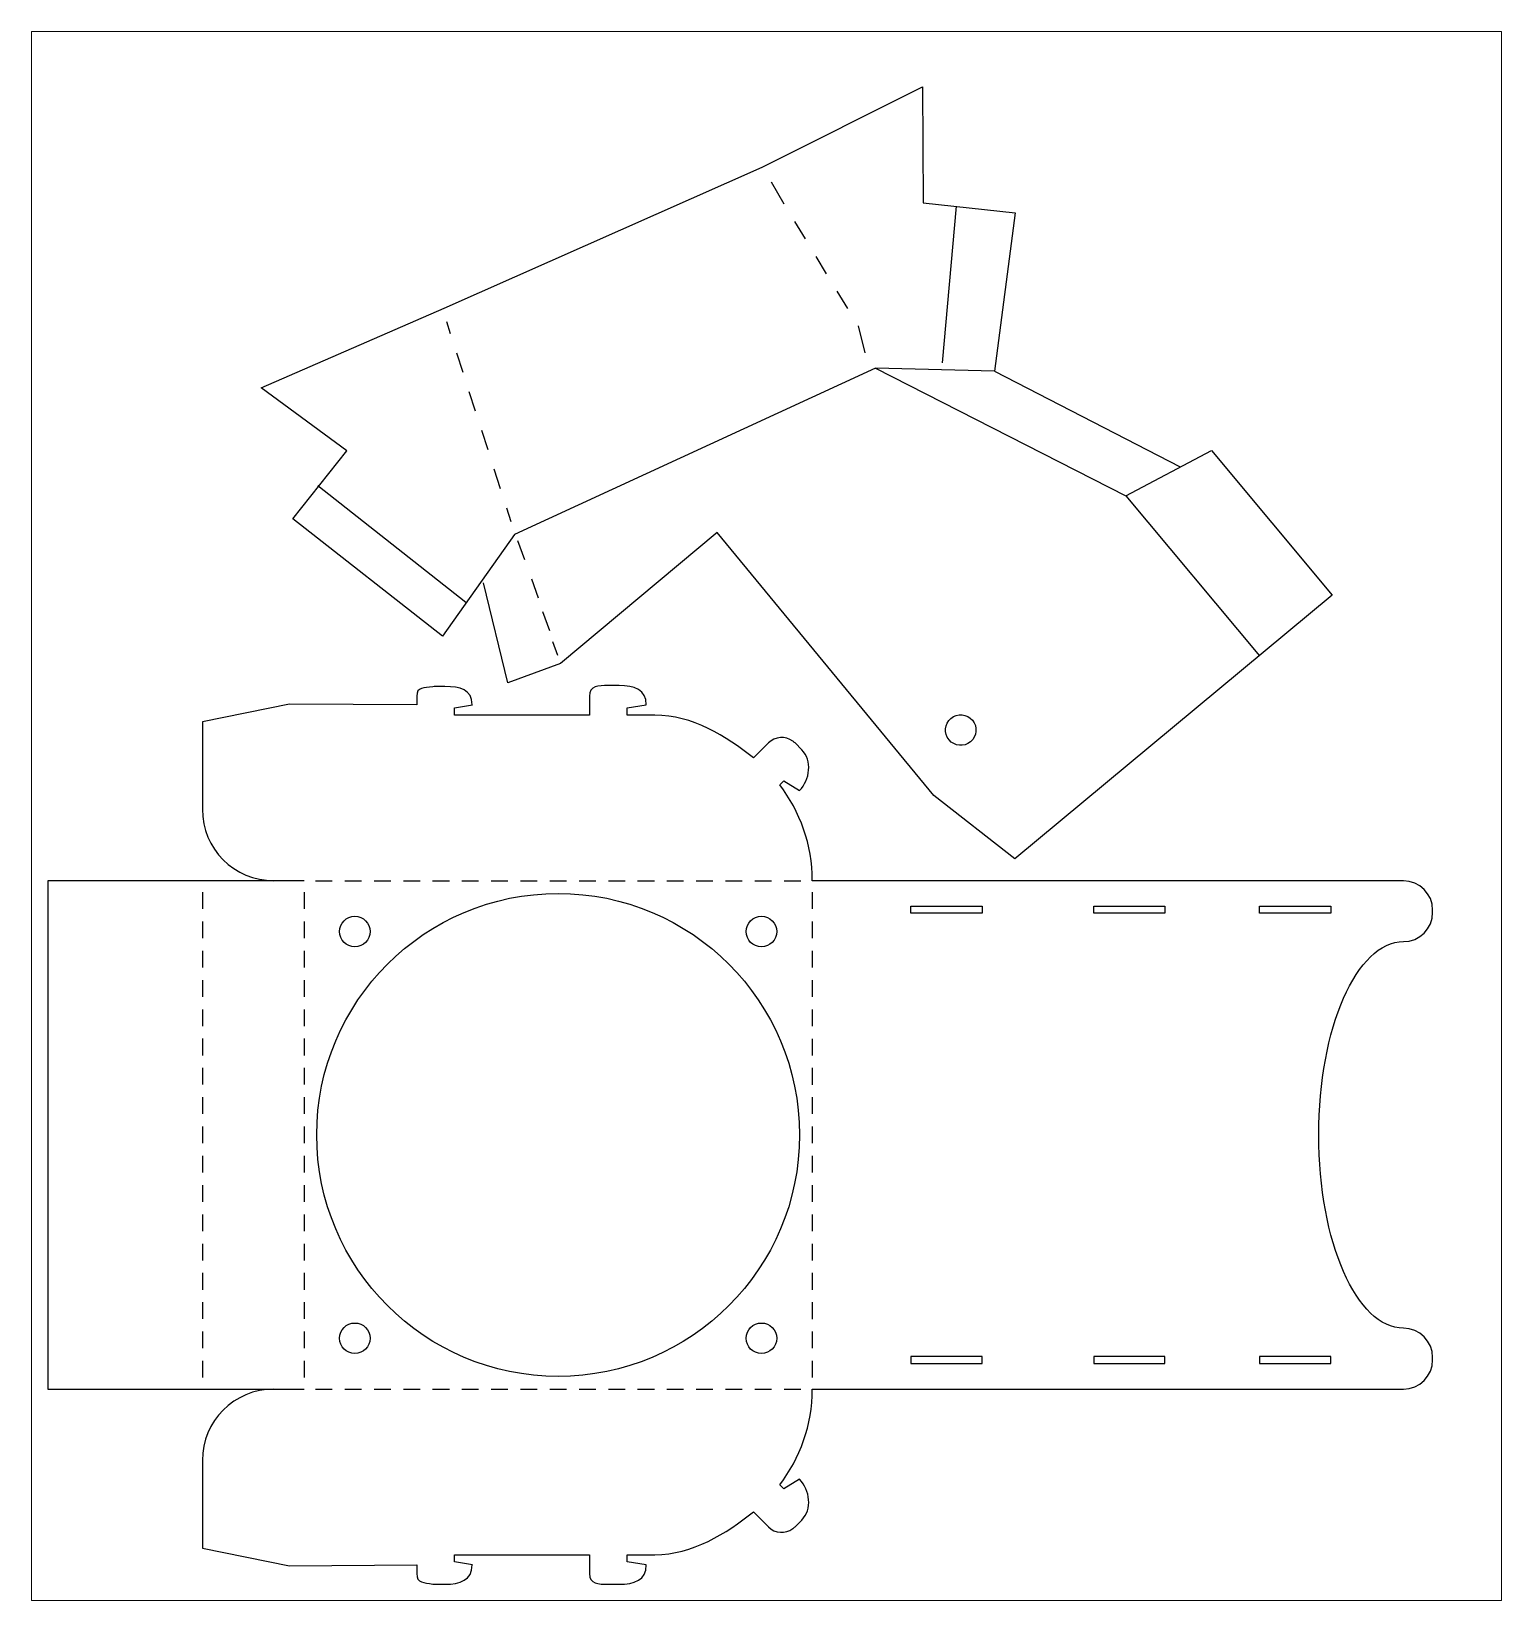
# Model space of a CAD drawing. Header units: millimetres. Extents: x 0 to 116, y 0 to 123.
import ezdxf

# ---------------------------------------------------------------- set-up
doc = ezdxf.new("R2010")
doc.units = ezdxf.units.MM
doc.layers.add('laser cut size', color=3, linetype='CONTINUOUS', lineweight=0, true_color=0x00ff00)
doc.layers.add('Layer_1', color=7, linetype='CONTINUOUS', true_color=0xffffff)

msp = doc.modelspace()

# ---------------------------------------------------------------- linework, layer by layer
at = {"layer": 'laser cut size'}
for p, q in [((115.710883, 123.468037), (0, 123.468037)), ((0, 123.468037), (0, 0)), ((115.710883, 0), (115.710883, 123.468037)), ((0, 0), (115.710883, 0))]:
    msp.add_line(p, q, dxfattribs=at)
at = {"layer": 'Layer_1', "color": 1, "true_color": 0xff0000}
for points in [[(38.035459, 83.886015), (32.355313, 75.873133), (20.57722, 85.119721), (24.831099, 90.453693), (18.082122, 95.428791), (32.492473, 101.67894), (57.512066, 112.790368), (70.127879, 119.108223), (70.192084, 109.986801), (77.413925, 109.192994), (75.792248, 96.734717), (66.431755, 96.968002)], [(59.251063, 109.866743), (58.243924, 111.59273)], [(60.917726, 107.134324), (60.084549, 108.499913)], [(62.584305, 104.402893), (61.751551, 105.768877)], [(64.250008, 101.670756), (63.417481, 103.036881)], [(32.992966, 99.67107), (32.692766, 100.602319)], [(65.622794, 98.169987), (65.084229, 100.305252)], [(33.976454, 96.625046), (33.484145, 98.148312)], [(75.791825, 96.734774), (90.417455, 89.200682)], [(34.959434, 93.580066), (34.467803, 95.102485)], [(35.941934, 90.53438), (35.450359, 92.057138)], [(92.865507, 90.498707), (102.383847, 79.111012), (77.392307, 58.366832), (71.033332, 63.334282), (53.977261, 84.033589), (41.638307, 73.720144), (37.496922, 72.201027), (35.570897, 80.079599)], [(86.128157, 86.925661), (92.865733, 90.498876)], [(36.925055, 87.488779), (36.43365, 89.011368)], [(37.769154, 84.873962), (37.416207, 85.966416)], [(38.826894, 81.878596), (38.278508, 83.38222)], [(39.923328, 78.872563), (39.375309, 80.375791)], [(40.810917, 76.297765), (40.262333, 77.801586)], [(41.439143, 74.365445), (41.044766, 75.44455)], [(41.638307, 73.720144), (41.638307, 73.720144)], [(32.552727, 71.920752), (31.809072, 71.923574)], [(46.255463, 71.998081), (45.501365, 72.002032)], [(30.327405, 71.162703), (30.327405, 70.474927), (20.327425, 70.536452), (13.456725, 69.148201), (13.456725, 62.261696)], [(43.926565, 71.161292), (43.926565, 69.673134), (33.290739, 69.673134), (33.290739, 70.240683), (34.704672, 70.481136), (34.69423, 70.483959)], [(49.067243, 69.673134), (46.889899, 69.673134), (46.889899, 70.240683), (48.396965, 70.481136)], [(58.003527, 67.479985), (56.824967, 66.301143)], [(60.629323, 66.944327), (60.099027, 67.479985)], [(73.913438, 67.573429), (73.913438, 67.573429)], [(58.897043, 64.182501), (59.21793, 64.50367), (60.458296, 63.74421)], [(21.456879, 56.64491), (1.282223, 56.64491), (1.282223, 16.644707), (21.456879, 16.644707)], [(13.456443, 55.739823), (13.456443, 54.422974)], [(21.456879, 55.739823), (21.456879, 54.422974)], [(22.361401, 56.642087), (23.67825, 56.642087)], [(24.666027, 56.642087), (25.982876, 56.642087)], [(26.970654, 56.642087), (28.287503, 56.642087)], [(29.275281, 56.642087), (30.59213, 56.642087)], [(31.579907, 56.642087), (32.896756, 56.642087)], [(33.884534, 56.642087), (35.201383, 56.642087)], [(36.189161, 56.642087), (37.50601, 56.642087)], [(38.493787, 56.642087), (39.810636, 56.642087)], [(40.798414, 56.642087), (42.115263, 56.642087)], [(43.103041, 56.642087), (44.41989, 56.642087)], [(45.407667, 56.642087), (46.724516, 56.642087)], [(47.712294, 56.642087), (49.029143, 56.642087)], [(50.016921, 56.642087), (51.33377, 56.642087)], [(52.321547, 56.642087), (53.638396, 56.642087)], [(54.626174, 56.642087), (55.943023, 56.642087)], [(56.930801, 56.642087), (58.24765, 56.642087)], [(59.235427, 56.642087), (60.552276, 56.642087)], [(61.456799, 55.737001), (61.456799, 54.420152)], [(107.981696, 56.637572), (107.981696, 56.643499), (61.457363, 56.643499)], [(69.217345, 54.644801), (74.817199, 54.644801), (74.817199, 54.08459), (69.217345, 54.08459), (69.217345, 54.644801), (69.217345, 54.644801)], [(83.618016, 54.644801), (89.21787, 54.644801), (89.21787, 54.08459), (83.618016, 54.08459), (83.618016, 54.644801), (83.618016, 54.644801)], [(96.66007, 54.644801), (102.260205, 54.644801), (102.260205, 54.08459), (96.66007, 54.08459), (96.66007, 54.644801), (96.66007, 54.644801)], [(110.282936, 54.150065), (110.282936, 54.336332)], [(13.456443, 53.435196), (13.456443, 52.118347)], [(21.456879, 53.435196), (21.456879, 52.118347)], [(61.456799, 53.432374), (61.456799, 52.115525)], [(24.257087, 52.642152), (24.257087, 52.642152)], [(56.257136, 52.642152), (56.257136, 52.642152)], [(13.456443, 51.13057), (13.456443, 49.813721)], [(21.456879, 51.13057), (21.456879, 49.813721)], [(61.456799, 51.127747), (61.456799, 49.810899)], [(107.981696, 51.848543), (107.981696, 51.85447), (107.981696, 51.848543)], [(13.456443, 48.825943), (13.456443, 47.509094)], [(21.456879, 48.825943), (21.456879, 47.509094)], [(61.456799, 48.823121), (61.456799, 47.506272)], [(13.456443, 46.521316), (13.456443, 45.204467)], [(21.456879, 46.521316), (21.456879, 45.204467)], [(61.456799, 46.518494), (61.456799, 45.201645)], [(13.456443, 44.21669), (13.456443, 42.899841)], [(21.456879, 44.21669), (21.456879, 42.899841)], [(61.456799, 44.213867), (61.456799, 42.897019)], [(13.456443, 41.912063), (13.456443, 40.595214)], [(21.456879, 41.912063), (21.456879, 40.595214)], [(61.456799, 41.909241), (61.456799, 40.592392)], [(13.456443, 39.607436), (13.456443, 38.290587)], [(21.456879, 39.607436), (21.456879, 38.290587)], [(61.456799, 39.604614), (61.456799, 38.287765)], [(13.456443, 37.303092), (13.456443, 35.986243)], [(21.456879, 37.303092), (21.456879, 35.986243)], [(61.456799, 37.30027), (61.456799, 35.983421)], [(60.456885, 36.64241), (60.456885, 36.64241)], [(13.456443, 34.998465), (13.456443, 33.681616)], [(21.456879, 34.998465), (21.456879, 33.681616)], [(61.456799, 34.995643), (61.456799, 33.678794)], [(13.456443, 32.693839), (13.456443, 31.37699)], [(21.456879, 32.693839), (21.456879, 31.37699)], [(61.456799, 32.691016), (61.456799, 31.374167)], [(13.456443, 30.389212), (13.456443, 29.072363)], [(21.456879, 30.389212), (21.456879, 29.072363)], [(61.456799, 30.38639), (61.456799, 29.069541)], [(13.456443, 28.084585), (13.456443, 26.767736)], [(21.456879, 28.084585), (21.456879, 26.767736)], [(61.456799, 28.081763), (61.456799, 26.764914)], [(13.456443, 25.779959), (13.456443, 24.46311)], [(21.456879, 25.779959), (21.456879, 24.46311)], [(61.456799, 25.777136), (61.456799, 24.460287)], [(13.456443, 23.475332), (13.456443, 22.158483)], [(21.456879, 23.475332), (21.456879, 22.158483)], [(61.456799, 23.47251), (61.456799, 22.155661)], [(13.456443, 21.170705), (13.456443, 19.853856)], [(21.456879, 21.170705), (21.456879, 19.853856)], [(61.456799, 21.167883), (61.456799, 19.851034)], [(24.257087, 20.642103), (24.257087, 20.642103)], [(56.257136, 20.642103), (56.257136, 20.642103)], [(13.456443, 18.866079), (13.456443, 17.54923)], [(21.456879, 18.866079), (21.456879, 17.54923)], [(61.456799, 18.863256), (61.456799, 17.546407)], [(69.216781, 18.644816), (74.816634, 18.644816), (74.816634, 19.204745), (69.216781, 19.204745), (69.216781, 18.644816), (69.216781, 18.644816)], [(83.618016, 18.644816), (89.21787, 18.644816), (89.21787, 19.204745), (83.618016, 19.204745), (83.618016, 18.644816), (83.618016, 18.644816)], [(96.66007, 18.644816), (102.260205, 18.644816), (102.260205, 19.204745), (96.66007, 19.204745), (96.66007, 18.644816), (96.66007, 18.644816)], [(110.282936, 18.944536), (110.282936, 19.131085)], [(22.361401, 16.641885), (23.67825, 16.641885)], [(24.666027, 16.641885), (25.982876, 16.641885)], [(26.970654, 16.641885), (28.287503, 16.641885)], [(29.275281, 16.641885), (30.59213, 16.641885)], [(31.579907, 16.641885), (32.896756, 16.641885)], [(33.884534, 16.641885), (35.201383, 16.641885)], [(36.189161, 16.641885), (37.50601, 16.641885)], [(38.493787, 16.641885), (39.810636, 16.641885)], [(40.798414, 16.641885), (42.115263, 16.641885)], [(43.103041, 16.641885), (44.41989, 16.641885)], [(45.407667, 16.641885), (46.724516, 16.641885)], [(47.712294, 16.641885), (49.029143, 16.641885)], [(50.016921, 16.641885), (51.33377, 16.641885)], [(52.321547, 16.641885), (53.638396, 16.641885)], [(54.626174, 16.641885), (55.943023, 16.641885)], [(56.930801, 16.644707), (58.24765, 16.644707)], [(59.235427, 16.644707), (60.552276, 16.644707)], [(61.457363, 16.643296), (107.981696, 16.643296)], [(13.456725, 11.025099), (13.456725, 4.138594), (20.327425, 2.749779), (30.327405, 2.811585), (30.327405, 2.12381)], [(60.458296, 9.542585), (59.21793, 8.783125), (58.897043, 9.104012)], [(56.824967, 6.98537), (58.003527, 5.80681)], [(60.099027, 5.80681), (60.629323, 6.342467)], [(34.69423, 2.802554), (34.704672, 2.805376), (33.290739, 3.045547), (33.290739, 3.613379), (43.926565, 3.613379), (43.926565, 2.125221)], [(48.396965, 2.805659), (46.889899, 3.04583), (46.889899, 3.613661), (49.067243, 3.613661)], [(31.809072, 1.282223), (32.552727, 1.285045)], [(45.501365, 1.283916), (46.255463, 1.287867)]]:
    msp.add_lwpolyline(points, dxfattribs=at)
at = {"layer": 'Layer_1', "color": 5, "true_color": 0x0000ff}
for points in [[(72.787428, 109.706074), (71.684955, 97.384845)], [(66.43136, 96.968059), (38.035459, 83.886015)], [(66.43136, 96.968059), (86.128157, 86.925661), (96.642911, 74.345916), (96.587905, 74.411476)], [(34.194104, 78.534122), (22.536237, 87.717887)]]:
    msp.add_lwpolyline(points, dxfattribs=at)
at = {"layer": 'Layer_1', "color": 1, "true_color": 0xff0000}
for points in [[(31.590914, 71.901561), (30.877174, 71.795445), (30.327405, 71.906076), (30.327405, 71.162703)], [(31.809072, 71.923574), (31.734001, 71.923574), (31.66147, 71.916236), (31.590914, 71.901561)], [(34.69423, 70.483959), (34.69423, 71.675501), (33.735239, 71.920752), (32.552727, 71.920752)], [(45.408232, 72.002032), (44.590352, 72.002032), (43.926565, 71.979172), (43.926565, 71.161292)], [(45.455081, 71.997516), (45.438994, 71.997516), (45.424319, 72.002032), (45.408232, 72.002032)], [(45.501365, 72.002032), (45.485279, 72.002032), (45.470603, 71.998081), (45.455081, 71.997516)], [(48.396965, 70.481136), (48.396965, 71.672679), (47.438256, 71.998081), (46.255463, 71.998081)], [(56.824967, 66.301143), (54.70181, 68.008587), (52.004612, 69.673134), (49.067243, 69.673134)], [(72.22352, 67.724503), (71.798578, 68.232898), (71.866255, 68.989535), (72.374593, 69.414449)], [(72.374593, 69.414449), (72.883017, 69.839391), (73.639598, 69.771714), (74.06454, 69.263347)], [(74.06454, 69.263347), (74.489482, 68.754952), (74.421833, 67.998343), (73.913438, 67.573429)], [(59.929412, 67.618556), (59.349163, 68.048099), (58.529307, 68.005765), (58.003527, 67.479985)], [(60.099027, 67.479985), (60.046252, 67.533043), (59.988961, 67.579045), (59.929412, 67.618556)], [(60.458296, 63.74421), (61.300447, 64.586925), (61.465547, 66.107821), (60.629323, 66.944327)], [(73.913438, 67.573429), (73.405071, 67.148515), (72.648434, 67.216136), (72.22352, 67.724503)], [(61.457363, 56.643499), (61.457363, 59.480961), (60.501476, 62.094056), (58.897043, 64.182501)], [(13.456725, 62.261696), (13.456725, 59.15951), (15.971325, 56.64491), (19.073512, 56.64491)], [(22.457074, 36.64241), (22.457074, 47.135714), (30.963816, 55.642456), (41.457121, 55.642456)], [(41.457121, 55.642456), (51.950425, 55.642456), (60.456885, 47.135714), (60.456885, 36.64241)], [(110.282936, 54.336332), (110.282936, 55.607461), (109.252543, 56.637572), (107.981696, 56.637572)], [(24.257087, 52.642152), (24.257087, 53.305092), (24.794439, 53.842161), (25.457096, 53.842161)], [(25.457096, 53.842161), (26.120319, 53.842161), (26.657105, 53.305092), (26.657105, 52.642152)], [(56.257136, 52.642152), (56.257136, 53.305092), (56.794487, 53.842161), (57.457427, 53.842161)], [(57.457427, 53.842161), (58.120085, 53.842161), (58.657436, 53.305092), (58.657436, 52.642152)], [(107.981696, 51.848543), (109.252543, 51.848543), (110.282936, 52.878654), (110.282936, 54.150065)], [(25.457096, 51.442143), (24.794439, 51.442143), (24.257087, 51.979494), (24.257087, 52.642152)], [(26.657105, 52.642152), (26.657105, 51.979494), (26.120319, 51.442143), (25.457096, 51.442143)], [(57.457427, 51.442143), (56.794487, 51.442143), (56.257136, 51.979494), (56.257136, 52.642152)], [(58.657436, 52.642152), (58.657436, 51.979494), (58.120085, 51.442143), (57.457427, 51.442143)], [(101.314761, 36.640434), (101.314761, 45.039367), (104.299543, 51.848543), (107.981696, 51.848543)], [(41.457121, 17.642081), (30.963816, 17.642081), (22.457074, 26.149105), (22.457074, 36.64241)], [(60.456885, 36.64241), (60.456885, 26.148823), (51.950425, 17.642081), (41.457121, 17.642081)], [(107.981696, 21.432325), (104.299543, 21.432325), (101.314761, 28.241219), (101.314761, 36.640434)], [(24.257087, 20.642103), (24.257087, 21.305043), (24.794439, 21.842112), (25.457096, 21.842112)], [(25.457096, 21.842112), (26.120319, 21.842112), (26.657105, 21.305043), (26.657105, 20.642103)], [(56.257136, 20.642103), (56.257136, 21.305043), (56.794487, 21.842112), (57.457427, 21.842112)], [(57.457427, 21.842112), (58.120085, 21.842112), (58.657436, 21.305043), (58.657436, 20.642103)], [(110.282936, 19.131085), (110.282936, 20.401932), (109.252543, 21.432325), (107.981696, 21.432325)], [(25.457096, 19.442094), (24.794439, 19.442094), (24.257087, 19.979727), (24.257087, 20.642103)], [(26.657105, 20.642103), (26.657105, 19.979445), (26.120319, 19.442094), (25.457096, 19.442094)], [(57.457427, 19.442094), (56.794487, 19.442094), (56.257136, 19.979727), (56.257136, 20.642103)], [(58.657436, 20.642103), (58.657436, 19.979445), (58.120085, 19.442094), (57.457427, 19.442094)], [(107.981696, 16.643296), (109.252543, 16.643296), (110.282936, 17.67369), (110.282936, 18.944536)], [(19.073512, 16.641885), (15.971325, 16.641885), (13.456725, 14.127285), (13.456725, 11.025099)], [(58.897043, 9.104012), (60.501759, 11.192456), (61.457363, 13.805552), (61.457363, 16.643296)], [(60.629323, 6.342467), (61.465547, 7.178974), (61.300447, 8.69987), (60.458296, 9.542585)], [(49.067243, 3.613661), (52.004612, 3.613661), (54.70181, 5.278207), (56.824967, 6.98537)], [(58.003527, 5.80681), (58.529307, 5.281312), (59.349445, 5.238414), (59.929412, 5.667956)], [(59.929412, 5.667956), (59.988961, 5.70775), (60.046252, 5.753752), (60.099027, 5.80681)], [(32.552727, 1.285045), (33.734956, 1.285045), (34.69423, 1.611012), (34.69423, 2.802554)], [(46.255463, 1.287867), (47.437974, 1.287867), (48.396965, 1.613834), (48.396965, 2.805659)], [(30.327405, 2.12381), (30.327405, 1.380436), (30.876892, 1.410352), (31.590914, 1.304236)], [(31.590914, 1.304236), (31.66147, 1.289561), (31.734283, 1.282223), (31.809072, 1.282223)], [(43.926565, 2.125221), (43.926565, 1.307341), (44.590352, 1.283916), (45.408232, 1.283916)], [(45.408232, 1.283916), (45.424319, 1.283916), (45.438994, 1.287867), (45.455081, 1.288432)], [(45.455081, 1.288432), (45.470603, 1.288432), (45.485279, 1.283916), (45.501365, 1.283916)]]:
    msp.add_open_spline(points, degree=3, dxfattribs=at)

doc.saveas('drawing.dxf')
